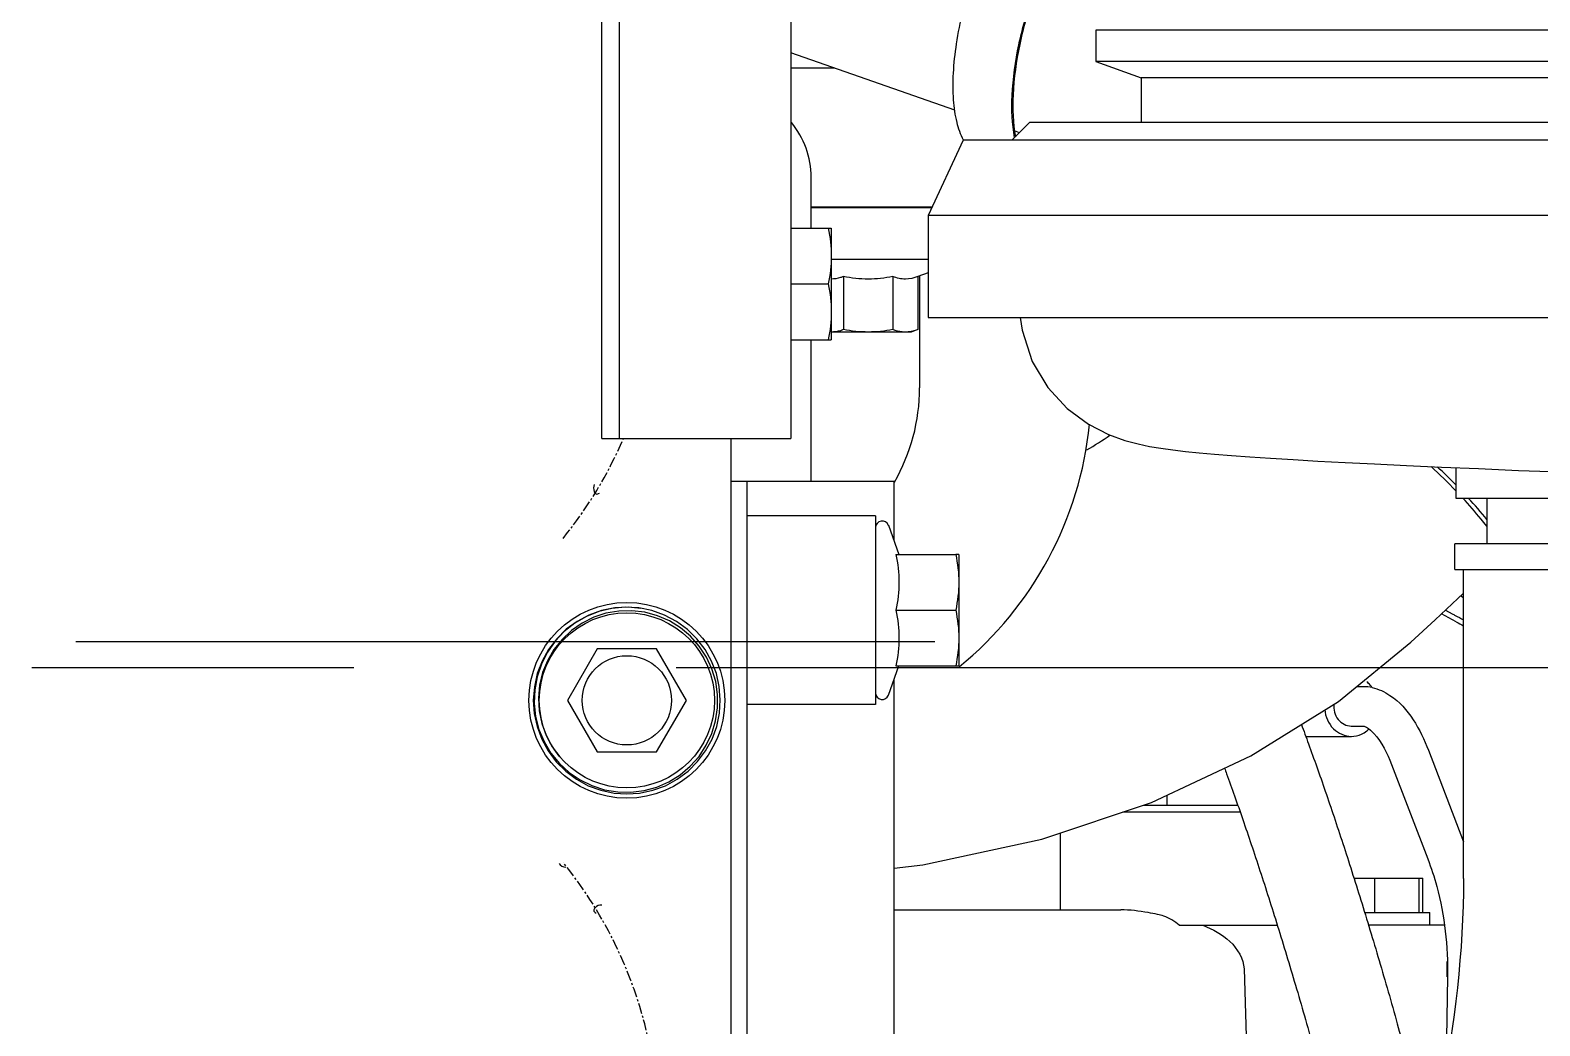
# Model space of a CAD drawing. Header units: metres. Extents: x 27859 to 32645, y 1492 to 8791.
# Drawn here: x 30200.7 to 30376.5, y 5090.6 to 5206.6 of the extents above; entities that cross this region are included whole.
import ezdxf

# ---------------------------------------------------------------- set-up
doc = ezdxf.new("R2010")
doc.units = ezdxf.units.M
doc.linetypes.add('CENTER', pattern=[2, 1.25, -0.25, 0.25, -0.25])
doc.layers.add('E-EQPT', color=190, linetype='Continuous')
doc.layers.add('E-HAT', color=253, linetype='CENTER', lineweight=15)

# ---------------------------------------------------------------- blocks, each defined once
blk = doc.blocks.new('EDG')
at = {"color": 0, "linetype": 'Continuous'}
for p, q in [((587.99, 2348.32, 1), (587.99, 2554.82, 1)), ((586.14, 2353.32, 1), (586.14, 2551.32, 1)), ((568.99, 2528.24, 1), (568.99, 2376.41, 1)), ((528.24, 2410.11, 1), (526.86, 2456.59, 1)), ((504.55, 2411.02, 1), (504.72, 2420.91, 1)), ((504.63, 2409.25, 1), (504.63, 2411.02, 1)), ((504.96, 2405.02, 1), (513.74, 2405.02, 1)), ((506.63, 2405.02, 1), (506.63, 2403.52, 1)), ((535.78, 2405.02, 1), (524.36, 2405.02, 1)), ((514.2, 2403.52, 1), (506.63, 2403.52, 1)), ((507.44, 2403.52, 1), (507.44, 2399.52, 1)), ((507.84, 2403.52, 1), (507.84, 2399.52, 1)), ((513.03, 2403.52, 1), (513.03, 2399.52, 1)), ((568.99, 2403.22, 1), (542.58, 2403.22, 1)), ((549.61, 2403.22, 1), (549.61, 2394.26, 1)), ((502.69, 2399.58, 1), (502.69, 2363.58, 1)), ((515.45, 2399.52, 1), (507.44, 2399.52, 1)), ((511.08, 2386.29, 1), (506.85, 2397.3, 1)), ((565.64, 2398, 1), (551.8, 2394.99, 1)), ((568.99, 2398.37, 1), (565.64, 2398, 1)), ((506.78, 2384.64, 1), (502.69, 2395.3, 1)), ((551.8, 2394.99, 1), (539.01, 2390.71, 1)), ((539.01, 2390.71, 1), (527.44, 2385.3, 1)), ((542.35, 2391.82, 1), (528.69, 2391.82, 1)), ((539.96, 2391.02, 1), (528.97, 2391.02, 1)), ((537.2, 2391.02, 1), (537.2, 2389.86, 1)), ((595.61, 2388.76, 1), (594.23, 2388.01, 1)), ((596.6, 2388.92, 1), (595.19, 2388.3, 1)), ((597.08, 2389.3, 1), (595.61, 2388.76, 1)), ((598.08, 2389.32, 1), (596.6, 2388.92, 1)), ((598.61, 2389.62, 1), (597.08, 2389.3, 1)), ((599.61, 2389.51, 1), (598.08, 2389.32, 1)), ((600.09, 2389.72, 1), (598.61, 2389.62, 1)), ((601.15, 2389.48, 1), (599.61, 2389.51, 1)), ((601.58, 2389.62, 1), (600.09, 2389.72, 1)), ((602.68, 2389.23, 1), (601.15, 2389.48, 1)), ((603.11, 2389.3, 1), (601.58, 2389.62, 1)), ((604.15, 2388.75, 1), (602.68, 2389.23, 1)), ((604.58, 2388.76, 1), (603.11, 2389.3, 1)), ((605.53, 2388.08, 1), (604.15, 2388.75, 1)), ((605.95, 2388.01, 1), (604.58, 2388.76, 1)), ((592.97, 2387.08, 1), (591.86, 2385.96, 1)), ((593.88, 2387.49, 1), (592.71, 2386.5, 1)), ((594.23, 2388.01, 1), (592.97, 2387.08, 1)), ((595.19, 2388.3, 1), (593.88, 2387.49, 1)), ((606.81, 2387.21, 1), (605.53, 2388.08, 1)), ((607.21, 2387.08, 1), (605.95, 2388.01, 1)), ((607.95, 2386.16, 1), (606.81, 2387.21, 1)), ((608.32, 2385.97, 1), (607.21, 2387.08, 1)), ((527.44, 2385.3, 1), (517.24, 2378.94, 1)), ((591.69, 2385.35, 1), (590.84, 2384.06, 1)), ((591.86, 2385.96, 1), (590.92, 2384.71, 1)), ((592.71, 2386.5, 1), (591.69, 2385.35, 1)), ((607.88, 2385.42, 1), (607.7, 2385.6, 1)), ((608.77, 2384.23, 1), (607.88, 2385.42, 1)), ((608.93, 2384.96, 1), (607.95, 2386.16, 1)), ((609.26, 2384.72, 1), (608.32, 2385.97, 1)), ((609.73, 2383.63, 1), (608.93, 2384.96, 1)), ((590.17, 2383.33, 1), (589.63, 2381.86, 1)), ((590.92, 2384.71, 1), (590.17, 2383.33, 1)), ((590.84, 2384.06, 1), (590.2, 2382.67, 1)), ((596.63, 2384.82, 1), (593.16, 2378.82, 1)), ((603.56, 2384.82, 1), (596.63, 2384.82, 1)), ((607.02, 2378.82, 1), (603.56, 2384.82, 1)), ((609.48, 2382.91, 1), (608.77, 2384.23, 1)), ((610, 2383.34, 1), (609.26, 2384.72, 1)), ((610.32, 2382.2, 1), (609.73, 2383.63, 1)), ((610.55, 2381.88, 1), (610, 2383.34, 1)), ((515.75, 2381.82, 1), (514.35, 2381.82, 1)), ((521.05, 2383.02, 1), (515.75, 2383.02, 1)), ((589.63, 2381.86, 1), (589.31, 2380.33, 1)), ((590.2, 2382.67, 1), (589.76, 2381.2, 1)), ((609.99, 2381.51, 1), (609.48, 2382.91, 1)), ((610.3, 2380.04, 1), (609.99, 2381.51, 1)), ((610.71, 2380.7, 1), (610.32, 2382.2, 1)), ((610.88, 2380.35, 1), (610.55, 2381.88, 1)), ((589.31, 2380.33, 1), (589.21, 2378.77, 1)), ((589.76, 2381.2, 1), (589.53, 2379.68, 1)), ((589.53, 2379.68, 1), (589.53, 2378.15, 1)), ((610.38, 2378.55, 1), (610.3, 2380.04, 1)), ((610.87, 2379.16, 1), (610.71, 2380.7, 1)), ((610.98, 2378.79, 1), (610.88, 2380.35, 1)), ((517.24, 2378.94, 1), (508.81, 2372.06, 1)), ((569.64, 2378.22, 1), (568.41, 2374.82, 1)), ((571.14, 2379.32, 1), (586.14, 2379.32, 1)), ((571.14, 2357.32, 1), (571.14, 2379.32, 1)), ((589.21, 2378.77, 1), (589.33, 2377.22, 1)), ((589.53, 2378.15, 1), (589.75, 2376.63, 1)), ((593.16, 2378.82, 1), (596.63, 2372.82, 1)), ((603.56, 2372.82, 1), (607.02, 2378.82, 1)), ((610.25, 2377.05, 1), (610.38, 2378.55, 1)), ((610.82, 2377.61, 1), (610.87, 2379.16, 1)), ((610.86, 2377.23, 1), (610.98, 2378.79, 1)), ((515.15, 2377.22, 1), (514.35, 2377.22, 1)), ((589.33, 2377.22, 1), (589.67, 2375.7, 1)), ((589.75, 2376.63, 1), (590.19, 2375.16, 1)), ((609.9, 2375.59, 1), (610.25, 2377.05, 1)), ((610.04, 2374.61, 1), (610.54, 2376.08, 1)), ((610.52, 2375.7, 1), (610.86, 2377.23, 1)), ((610.54, 2376.08, 1), (610.82, 2377.61, 1)), ((561.81, 2374.82, 1), (561.44, 2374.82, 1)), ((561.44, 2361.82, 1), (561.44, 2374.82, 1)), ((568.78, 2374.82, 1), (561.81, 2374.82, 1)), ((589.67, 2375.7, 1), (590.22, 2374.24, 1)), ((590.19, 2375.16, 1), (590.83, 2373.78, 1)), ((609.34, 2374.2, 1), (609.9, 2375.59, 1)), ((609.34, 2373.22, 1), (610.04, 2374.61, 1)), ((609.96, 2374.24, 1), (610.52, 2375.7, 1)), ((590.22, 2374.24, 1), (590.98, 2372.88, 1)), ((590.83, 2373.78, 1), (591.67, 2372.5, 1)), ((590.98, 2372.88, 1), (591.93, 2371.64, 1)), ((596.63, 2372.82, 1), (603.56, 2372.82, 1)), ((607.64, 2371.72, 1), (608.58, 2372.89, 1)), ((608.25, 2371.64, 1), (609.2, 2372.88, 1)), ((608.44, 2371.94, 1), (609.34, 2373.22, 1)), ((608.58, 2372.89, 1), (609.34, 2374.2, 1)), ((609.2, 2372.88, 1), (609.96, 2374.24, 1)), ((508.81, 2372.06, 1), (505.98, 2369.43, 1)), ((508.81, 2372.06, 1), (508.81, 2372.06, 1)), ((591.67, 2372.5, 1), (592.68, 2371.35, 1)), ((591.93, 2371.64, 1), (593.05, 2370.55, 1)), ((592.68, 2371.35, 1), (593.85, 2370.37, 1)), ((606.15, 2369.84, 1), (607.37, 2370.81, 1)), ((606.54, 2370.69, 1), (607.64, 2371.72, 1)), ((607.14, 2370.54, 1), (608.25, 2371.64, 1)), ((607.37, 2370.81, 1), (608.44, 2371.94, 1)), ((505.98, 2369.43, 1), (502.69, 2366.35, 1)), ((503.53, 2369.67, 1), (505.24, 2368.74, 1)), ((593.05, 2370.55, 1), (594.31, 2369.62, 1)), ((593.85, 2370.37, 1), (595.14, 2369.57, 1)), ((594.31, 2369.62, 1), (595.7, 2368.89, 1)), ((595.14, 2369.57, 1), (596.54, 2368.96, 1)), ((602.52, 2368.68, 1), (603.95, 2369.15, 1)), ((603.35, 2368.48, 1), (604.8, 2369.06, 1)), ((603.95, 2369.15, 1), (605.3, 2369.82, 1)), ((604.5, 2368.89, 1), (605.88, 2369.62, 1)), ((604.8, 2369.06, 1), (606.15, 2369.84, 1)), ((605.3, 2369.82, 1), (606.54, 2370.69, 1)), ((605.88, 2369.62, 1), (607.14, 2370.54, 1)), ((504.79, 2368.32, 1), (504, 2368.75, 1)), ((568.78, 2368.32, 1), (561.81, 2368.32, 1)), ((595.7, 2368.89, 1), (597.17, 2368.37, 1)), ((596.54, 2368.96, 1), (598, 2368.56, 1)), ((597.17, 2368.37, 1), (598.71, 2368.06, 1)), ((598, 2368.56, 1), (599.51, 2368.38, 1)), ((598.47, 2368.11, 1), (599.95, 2367.98, 1)), ((598.71, 2368.06, 1), (600.27, 2367.98, 1)), ((599.51, 2368.38, 1), (601.03, 2368.42, 1)), ((599.95, 2367.98, 1), (601.5, 2368.06, 1)), ((600.27, 2367.98, 1), (601.83, 2368.12, 1)), ((601.03, 2368.42, 1), (602.52, 2368.68, 1)), ((601.5, 2368.06, 1), (603.03, 2368.37, 1)), ((601.83, 2368.12, 1), (603.35, 2368.48, 1)), ((603.03, 2368.37, 1), (604.5, 2368.89, 1)), ((503.02, 2366.66, 1), (502.69, 2366.84, 1)), ((503.69, 2363.58, 1), (390.29, 2363.58, 1)), ((503.69, 2363.58, 1), (503.69, 2360.58, 1)), ((390.29, 2360.58, 1), (503.69, 2360.58, 1)), ((499.99, 2355.26, 1), (499.99, 2360.58, 1)), ((561.44, 2361.82, 1), (561.81, 2361.82, 1)), ((568.78, 2361.82, 1), (561.81, 2361.82, 1)), ((569.64, 2358.43, 1), (568.41, 2361.82, 1)), ((568.99, 2360.24, 1), (568.99, 2353.34, 1)), ((571.14, 2357.32, 1), (586.14, 2357.32, 1)), ((503.57, 2355.26, 1), (404.98, 2355.26, 1)), ((503.57, 2351.72, 1), (503.57, 2355.26, 1)), ((568.99, 2353.34, 1), (570.94, 2353.34, 1)), ((570.94, 2353.34, 1), (584.17, 2353.33, 1)), ((578.64, 2353.33, 1), (578.64, 2336.82, 1)), ((584.17, 2353.33, 1), (586.14, 2353.33, 1)), ((586.14, 2353.32, 1), (587.99, 2353.32, 1)), ((496.28, 2352.03, 1), (491.34, 2352.22, 1)), ((500.93, 2351.83, 1), (496.28, 2352.03, 1)), ((505.27, 2351.65, 1), (500.93, 2351.83, 1)), ((509.31, 2351.47, 1), (505.27, 2351.65, 1)), ((513.04, 2351.29, 1), (509.31, 2351.47, 1)), ((516.48, 2351.12, 1), (513.04, 2351.29, 1)), ((519.64, 2350.95, 1), (516.48, 2351.12, 1)), ((522.53, 2350.78, 1), (519.64, 2350.95, 1)), ((525.16, 2350.62, 1), (522.53, 2350.78, 1)), ((527.55, 2350.46, 1), (525.16, 2350.62, 1)), ((529.72, 2350.3, 1), (527.55, 2350.46, 1)), ((531.68, 2350.14, 1), (529.72, 2350.3, 1)), ((533.45, 2349.98, 1), (531.68, 2350.14, 1)), ((535.06, 2349.82, 1), (533.45, 2349.98, 1)), ((536.55, 2349.64, 1), (535.06, 2349.82, 1)), ((537.92, 2349.45, 1), (536.55, 2349.64, 1)), ((539.23, 2349.24, 1), (537.92, 2349.45, 1)), ((540.57, 2348.96, 1), (539.23, 2349.24, 1)), ((542.11, 2348.56, 1), (540.57, 2348.96, 1)), ((544.02, 2347.86, 1), (542.11, 2348.56, 1)), ((602.99, 2348.32, 1), (580.99, 2348.32, 1)), ((580.99, 1748.32, 1), (580.99, 2348.32, 1)), ((600.99, 1748.32, 1), (600.99, 2348.32, 1)), ((602.99, 2348.32, 1), (602.99, 1748.32, 1)), ((546.35, 2346.67, 1), (544.02, 2347.86, 1)), ((548.83, 2344.84, 1), (546.35, 2346.67, 1)), ((551.08, 2342.37, 1), (548.83, 2344.84, 1)), ((552.89, 2339.34, 1), (551.08, 2342.37, 1)), ((566.01, 2329.39, 1), (566.01, 2342.42, 1)), ((554.07, 2335.72, 1), (552.89, 2339.34, 1)), ((554.31, 2334.21, 1), (554.07, 2335.72, 1)), ((566.22, 2335.64, 1), (566.99, 2335.92, 1)), ((566.22, 2329.47, 1), (566.22, 2335.64, 1)), ((566.99, 2335.92, 1), (576.29, 2335.92, 1)), ((569.11, 2329.47, 1), (569.11, 2335.64, 1)), ((574.88, 2329.47, 1), (574.88, 2335.64, 1)), ((580.99, 2336.82, 1), (576.29, 2336.82, 1)), ((576.29, 2323.82, 1), (576.29, 2336.82, 1)), ((565, 2334.21, 1), (328.98, 2334.21, 1)), ((565, 2322.35, 1), (565, 2334.21, 1)), ((565, 2329.03, 1), (566.22, 2329.47, 1)), ((580.99, 2330.32, 1), (576.66, 2330.32, 1)), ((576.29, 2327.42, 1), (565, 2327.42, 1)), ((580.99, 2323.82, 1), (576.29, 2323.82, 1)), ((578.64, 2323.82, 1), (578.64, 2317.88, 1)), ((328.98, 2322.35, 1), (565, 2322.35, 1)), ((560.95, 2313.59, 1), (565, 2322.35, 1)), ((578.64, 2321.32, 1), (564.53, 2321.32, 1)), ((578.64, 2321.42, 1), (564.57, 2321.42, 1)), ((567.99, 2321.32, 1), (567.99, 2321.42, 1)), ((575.99, 2321.32, 1), (575.99, 2321.42, 1)), ((333.03, 2313.59, 1), (560.95, 2313.59, 1)), ((553.2, 2311.51, 1), (555.27, 2313.59, 1)), ((340.78, 2311.51, 1), (553.2, 2311.51, 1)), ((540.23, 2306.32, 1), (540.23, 2311.51, 1)), ((554.38, 2312.7, 1), (554.95, 2312.5, 1)), ((561.91, 2310.06, 1), (580.99, 2303.38, 1)), ((353.75, 2306.32, 1), (540.23, 2306.32, 1)), ((545.49, 2304.41, 1), (540.23, 2306.32, 1)), ((348.49, 2304.41, 1), (545.49, 2304.41, 1)), ((545.49, 2300.76, 1), (545.49, 2304.41, 1)), ((580.99, 2305.15, 1), (575.93, 2305.15, 1)), ((348.49, 2300.76, 1), (545.49, 2300.76, 1))]:
    blk.add_line(p, q, dxfattribs=at)
at = {"color": 6, "linetype": 'CENTER', "ltscale": 150, "elevation": 1}
blk.add_lwpolyline([(2094.36, 2374.99), (-482.5, 2374.99)], dxfattribs=at)
at = {"color": 8, "linetype": 'CENTER', "ltscale": 400, "elevation": 1}
blk.add_lwpolyline([(-835.76, 2371.99), (2437.77, 2371.99)], dxfattribs=at)
at = {"color": 0, "linetype": 'Continuous'}
for radius in [11.4, 10.2, 5.2]:
    blk.add_circle((600.09, 2378.82, 1), radius, dxfattribs=at)
at = {"color": 0, "linetype": 'CENTER'}
for centre, start, end in [((646.39, 2429.14, 1), 180, 218.9678), ((646.39, 2328.51, 1), 141.0322, 156.6582)]:
    blk.add_arc(centre, 50, start, end, dxfattribs=at)
at = {"color": 0, "linetype": 'Continuous'}
for centre, radius, start, end in [((515.94, 2379.87, 1), 3.2, 128.5663, 134.0717), ((570.37, 2377.95, 1), 0.773, 0, 160), ((516.09, 2379.31, 1), 3.4, 214.9135, 221.6483), ((514.36, 2382.18, 1), 4.95, 257.8796, 269.9349), ((515.97, 2379.2, 1), 3.24, 221.6563, 231.4021), ((588.01, 2342.42, 1), 42, 129.3383, 174.2043), ((488.11, 2341.45, 1), 32.17, 61.344, 63.0699), ((570.37, 2358.7, 1), 0.773, 200, 0), ((547.47, 2396.92, 1), 61.57, 219.5033, 222.5791), ((553.21, 2402.29, 1), 69.43, 224.3461, 226.8749), ((550.02, 2398.9, 1), 64.31, 223.7581, 227.3686), ((588.01, 2342.42, 1), 22, 150.0521, 180), ((570.78, 2308, 1), 48.18, 120.1976, 123.988), ((567.74, 2331.89, 1), 4.04, 100.5275, 101.3038), ((588.64, 2317.88, 1), 10, 180, 219.5356)]:
    blk.add_arc(centre, radius, start, end, dxfattribs=at)
for points, knots in [([(502.69, 2399.58, 1), (502.69, 2416.61, 1), (511.14, 2450.37, 1), (519.49, 2484.15, 1), (519.49, 2501.58, 1)], [0, 0, 0, 0, 0.494124, 1, 1, 1, 1]), ([(530.51, 2386.72, 1), (530.43, 2386.93, 1), (529.75, 2388.8, 1), (528.4, 2392.61, 1), (526.4, 2398.58, 1), (524.33, 2405.05, 1), (522.26, 2411.92, 1), (519.48, 2421.59, 1), (516.03, 2434.59, 1), (513.24, 2446.25, 1), (511.83, 2452.51, 1), (511.74, 2452.91, 1)], [0, 0, 0, 0, 0.014451, 0.12231, 0.23017, 0.338029, 0.445889, 0.553749, 0.769468, 0.985187, 1, 1, 1, 1]), ([(521.57, 2381.63, 1), (521.29, 2382.36, 1), (520.4, 2384.79, 1), (518.8, 2389.31, 1), (516.74, 2395.43, 1), (514.64, 2402.04, 1), (512.52, 2409.05, 1), (509.84, 2418.37, 1), (507.89, 2425.7, 1), (506.64, 2430.57, 1)], [0, 0, 0, 0, 0.062558, 0.200691, 0.338824, 0.476957, 0.61509, 0.753223, 1, 1, 1, 1]), ([(506.85, 2397.3, 1), (506.45, 2398.34, 1), (505.02, 2402.78, 1), (504.49, 2407.49, 1), (504.55, 2411.02, 1)], [0, 0, 0, 0, 0.240579, 1, 1, 1, 1]), ([(533.03, 2405.02, 1), (531.89, 2405.48, 1), (529.72, 2406.59, 1), (528.28, 2408.91, 1), (528.24, 2410.11, 1)], [0, 0, 0, 0, 0.504192, 1, 1, 1, 1]), ([(535.78, 2405.02, 1), (536.32, 2404.57, 1), (537.14, 2404.03, 1), (538.07, 2403.8, 1), (538.32, 2403.75, 1)], [0, 0, 0, 0, 0.736852, 1, 1, 1, 1]), ([(538.32, 2403.75, 1), (538.68, 2403.68, 1), (540.09, 2403.42, 1), (541.52, 2403.22, 1), (542.59, 2403.22, 1)], [0, 0, 0, 0, 0.257821, 1, 1, 1, 1]), ([(603.01, 2402.66, 1), (603.29, 2402.66, 1), (603.7, 2402.79, 1), (604.05, 2403.32, 1), (603.8, 2403.54, 1), (603.67, 2403.61, 1)], [0, 0, 0, 0, 0.525239, 0.737413, 1, 1, 1, 1]), ([(514.35, 2381.82, 1), (514.23, 2381.82, 1), (513.75, 2382.06, 1), (512.37, 2383.34, 1), (511.57, 2385, 1), (511.08, 2386.29, 1)], [0, 0, 0, 0, 0.06687, 0.268432, 1, 1, 1, 1]), ([(513.32, 2377.33, 1), (512.58, 2377.49, 1), (509.46, 2378.96, 1), (507.72, 2382.21, 1), (506.78, 2384.64, 1)], [0, 0, 0, 0, 0.224241, 1, 1, 1, 1]), ([(518.85, 2379.91, 1), (518.77, 2380.72, 1), (518.11, 2382.3, 1), (516.5, 2383.02, 1), (515.75, 2383.02, 1)], [0, 0, 0, 0, 0.51922, 1, 1, 1, 1]), ([(517.79, 2379.25, 1), (517.85, 2379.86, 1), (517.55, 2381.17, 1), (516.33, 2381.82, 1), (515.76, 2381.82, 1)], [0, 0, 0, 0, 0.52104, 1, 1, 1, 1]), ([(568.78, 2368.32, 1), (568.55, 2369.39, 1), (568.27, 2371.57, 1), (568.55, 2373.76, 1), (568.78, 2374.82, 1)], [0, 0, 0, 0, 0.5, 1, 1, 1, 1]), ([(504, 2368.75, 1), (503.89, 2368.81, 1), (503.45, 2369.05, 1), (503.01, 2369.27, 1), (502.68, 2369.43, 1)], [0, 0, 0, 0, 0.256989, 1, 1, 1, 1]), ([(568.78, 2361.82, 1), (568.55, 2362.89, 1), (568.27, 2365.07, 1), (568.55, 2367.25, 1), (568.78, 2368.32, 1)], [0, 0, 0, 0, 0.5, 1, 1, 1, 1]), ([(499.99, 2358.52, 1), (500.21, 2358.25, 1), (501.1, 2357.14, 1), (502.05, 2356.06, 1), (502.78, 2355.26, 1)], [0, 0, 0, 0, 0.242845, 1, 1, 1, 1]), ([(603.88, 2353.67, 1), (603.99, 2353.93, 1), (604.01, 2354.35, 1), (603.69, 2354.87, 1), (603.4, 2354.75, 1), (603.29, 2354.67, 1)], [0, 0, 0, 0, 0.533805, 0.750127, 1, 1, 1, 1]), ([(566.22, 2335.64, 1), (566.28, 2335.66, 1), (566.52, 2335.75, 1), (566.76, 2335.81, 1), (566.95, 2335.85, 1)], [0, 0, 0, 0, 0.253106, 1, 1, 1, 1]), ([(567.66, 2335.92, 1), (567.78, 2335.92, 1), (568.28, 2335.9, 1), (568.76, 2335.77, 1), (569.11, 2335.64, 1)], [0, 0, 0, 0, 0.246324, 1, 1, 1, 1]), ([(574.88, 2335.64, 1), (575, 2335.69, 1), (575.45, 2335.84, 1), (575.93, 2335.92, 1), (576.29, 2335.92, 1)], [0, 0, 0, 0, 0.255611, 1, 1, 1, 1]), ([(566.22, 2329.47, 1), (566.68, 2329.64, 1), (567.66, 2329.86, 1), (568.65, 2329.64, 1), (569.11, 2329.47, 1)], [0, 0, 0, 0, 0.5, 1, 1, 1, 1]), ([(574.88, 2329.47, 1), (575, 2329.51, 1), (575.45, 2329.66, 1), (575.93, 2329.75, 1), (576.29, 2329.75, 1)], [0, 0, 0, 0, 0.255613, 1, 1, 1, 1]), ([(550.06, 2290.27, 1), (551.04, 2292.19, 1), (552.74, 2296.17, 1), (554.46, 2302.23, 1), (555.27, 2307.94, 1), (555.16, 2311.58, 1), (554.84, 2313.17, 1)], [0, 0, 0, 0, 0.272455, 0.545476, 0.794709, 1, 1, 1, 1]), ([(554.95, 2313.27, 1), (555.26, 2311.67, 1), (555.37, 2308, 1), (554.55, 2302.24, 1), (552.81, 2296.13, 1), (551.1, 2292.11, 1), (550.11, 2290.18, 1)], [0, 0, 0, 0, 0.205566, 0.45484, 0.72773, 1, 1, 1, 1]), ([(560.9, 2313.57, 1), (561.24, 2312.92, 1), (561.77, 2311.37, 1), (562.13, 2308.73, 1), (562.12, 2305.65, 1), (561.61, 2300.95, 1), (560.09, 2294.84, 1), (558.14, 2290.08, 1), (556.96, 2287.78, 1)], [0, 0, 0, 0, 0.082213, 0.18154, 0.297107, 0.42636, 0.710668, 1, 1, 1, 1])]:
    blk.add_open_spline(points, degree=3, knots=knots, dxfattribs=at)
for points in [[(607.99, 2397.81, 1), (607.83, 2398.07, 1), (607.5, 2398.25, 1), (607.19, 2398.25, 1)], [(514.56, 2382.76, 1), (514.34, 2382.66, 1), (514.13, 2382.53, 1), (513.95, 2382.38, 1)], [(515.75, 2383.02, 1), (515.34, 2383.02, 1), (514.93, 2382.93, 1), (514.56, 2382.76, 1)], [(561.44, 2371.57, 1), (561.44, 2372.66, 1), (561.59, 2373.76, 1), (561.81, 2374.82, 1)], [(561.81, 2368.32, 1), (561.59, 2369.39, 1), (561.44, 2370.48, 1), (561.44, 2371.57, 1)], [(561.44, 2365.07, 1), (561.44, 2366.16, 1), (561.59, 2367.25, 1), (561.81, 2368.32, 1)], [(561.81, 2361.82, 1), (561.59, 2362.89, 1), (561.44, 2363.98, 1), (561.44, 2365.07, 1)], [(567, 2335.86, 1), (567.22, 2335.9, 1), (567.44, 2335.92, 1), (567.66, 2335.92, 1)], [(569.11, 2335.64, 1), (570.06, 2335.82, 1), (571.03, 2335.92, 1), (571.99, 2335.92, 1)], [(571.99, 2335.92, 1), (572.96, 2335.92, 1), (573.93, 2335.82, 1), (574.88, 2335.64, 1)], [(576.29, 2333.57, 1), (576.29, 2334.66, 1), (576.43, 2335.76, 1), (576.66, 2336.82, 1)], [(576.66, 2330.32, 1), (576.43, 2331.39, 1), (576.29, 2332.48, 1), (576.29, 2333.57, 1)], [(569.11, 2329.47, 1), (570.06, 2329.64, 1), (571.03, 2329.75, 1), (571.99, 2329.75, 1)], [(571.99, 2329.75, 1), (572.96, 2329.75, 1), (573.93, 2329.64, 1), (574.88, 2329.47, 1)], [(576.29, 2327.07, 1), (576.29, 2328.16, 1), (576.43, 2329.26, 1), (576.66, 2330.32, 1)], [(576.66, 2323.82, 1), (576.43, 2324.89, 1), (576.29, 2325.98, 1), (576.29, 2327.07, 1)]]:
    blk.add_open_spline(points, degree=3, dxfattribs=at)

msp = doc.modelspace()

# ---------------------------------------------------------------- hatches: boundary and pattern name
at = {"layer": 'E-HAT', "linetype": 'Continuous'}
h = msp.add_hatch(dxfattribs=at)
h.set_pattern_fill('AR-CONC', color=8, scale=40, angle=90)
h.set_pattern_definition([(140, (30868.3, 2757.35), (25.101, 286.904), [30, -330]), (85, (30868.3, 2757.35), (-300.877, -55.5), [24, -264]), (190.4514, (30870.4, 2781.26), (-275.776, 231.404), [25.496, -280.457]), (136.184, (30788.3, 2757.35), (66.208, 426.897), [45, -495]), (186.636, (30793.8, 2792.93), (-389.647, 373.865), [38.244, -420.686]), (81.184, (30788.3, 2757.35), (-389.647, 373.865), [36, -396]), (111, (30808.3, 2797.35), (161.0476, 238.763), [30, -330]), (56, (30808.3, 2797.35), (-290.06, 97.326), [24, -264]), (161.4514, (30821.72, 2817.25), (-129.012, 336.089), [25.496, -280.457]), (127.5, (30868.3, 2757.35), (-133.1575, 4.864), [0, -260.8, 0, -268, 0, -265]), (97.5, (30868.3, 2757.35), (-157.7647, 105.2278), [0, -152.8, 0, -254.8, 0, -101]), (57.5, (30868.3, 2668.15), (9.022, 213.529), [0, -100, 0, -312, 0, -414]), (47.5, (30868.3, 2628.15), (-40.042, 233.2745), [0, -130, 0, -207.2, 0, -294])])
h.paths.add_polyline_path([(32053.3, 1585.35), (28053.3, 1585.35), (28053.3, 2085.35), (28638.3, 2085.35), (28638.3, 8185.35), (28053.3, 8185.35), (28053.3, 8685.35), (32053.3, 8685.35), (32053.3, 8185.35), (31468.3, 8185.35), (31468.3, 2085.35), (32053.3, 2085.35)])

# ---------------------------------------------------------------- next in the draw order: wipeouts: each hides what was drawn before it
msp.add_wipeout([(30870.3, 2757.35), (29240.32, 2757.35), (29240.32, 7507.34), (30870.3, 7507.34)]).translate(0, 0, -732205.32).dxf.layer = 'E-EQPT'

# ---------------------------------------------------------------- next in the draw order: block references
at = {"layer": 'E-EQPT', "rotation": 180}
msp.add_blockref('EDG', (30870.3, 7507.34, -732206.32), dxfattribs=at)

doc.saveas('drawing.dxf')
